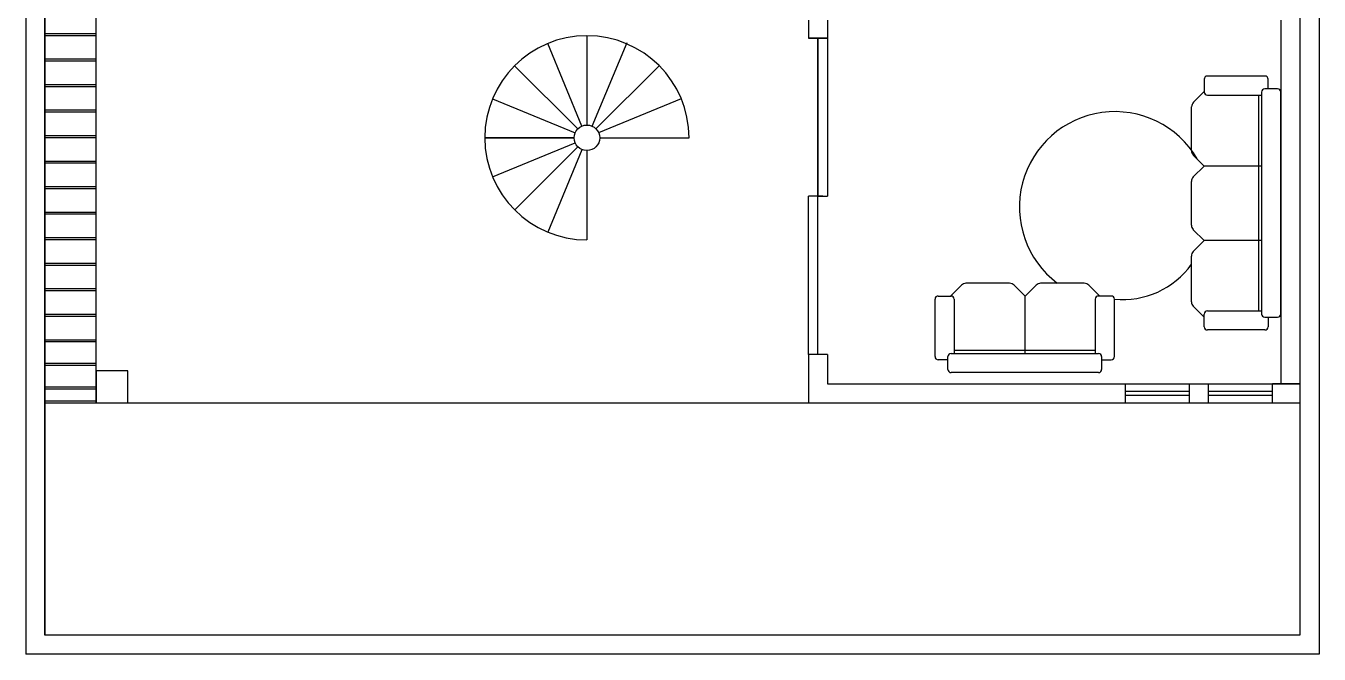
# Model space of a CAD drawing. Extents: x 130 to 509, y 87 to 225.
# Drawn here: x 431.98 to 442.11, y 199.66 to 204.58 of the extents above; entities that cross this region are included whole.
import ezdxf

# ---------------------------------------------------------------- set-up
doc = ezdxf.new("R2010")
doc.units = 0
doc.header["$LTSCALE"] = 7
for name, color, linetype in [('01', 7, 'CONTINUOUS'), ('03', 3, 'CONTINUOUS'), ('06', 6, 'CONTINUOUS'), ('20', 2, 'CONTINUOUS')]:
    doc.layers.add(name, color=color, linetype=linetype)

msp = doc.modelspace()

# ---------------------------------------------------------------- linework, layer by layer
at = {"layer": '01'}
for p, q in [((436.339, 203.798), (436.072, 204.445)), ((436.378, 204.506), (436.378, 203.806)), ((436.42, 203.796), (436.693, 204.454)), ((436.307, 203.776), (435.812, 204.271)), ((436.448, 203.776), (436.943, 204.271)), ((435.639, 204.012), (436.285, 203.744)), ((437.117, 204.012), (436.47, 203.744)), ((436.278, 203.706), (435.578, 203.706)), ((435.578, 203.706), (436.278, 203.706)), ((435.639, 203.399), (436.285, 203.667)), ((436.307, 203.635), (435.812, 203.14)), ((436.339, 203.613), (436.072, 202.966)), ((436.478, 203.706), (437.178, 203.706)), ((436.378, 203.606), (436.378, 202.906)), ((436.378, 203.606), (436.378, 203.47))]:
    msp.add_line(p, q, dxfattribs=at)
msp.add_circle((436.378, 203.706), 0.1, dxfattribs=at)
msp.add_arc((436.378, 203.706), 0.8, 0, 270, dxfattribs=at)
at = {"layer": '03'}
for p, q in [((438.188, 202.008), (438.188, 204.487)), ((438.188, 204.487), (438.188, 203.248)), ((438.263, 204.487), (438.263, 203.248)), ((438.113, 202.008), (438.113, 203.248)), ((438.226, 203.248), (438.113, 203.248)), ((438.188, 203.248), (438.263, 203.248)), ((440.597, 201.72), (441.097, 201.72)), ((440.597, 201.69), (441.097, 201.69)), ((441.248, 201.72), (441.748, 201.72)), ((441.248, 201.69), (441.748, 201.69))]:
    msp.add_line(p, q, dxfattribs=at)
at = {"layer": '06'}
for p, q in [((431.983, 224.709), (431.983, 199.659)), ((442.113, 224.709), (442.113, 199.659)), ((432.133, 224.559), (432.133, 199.809)), ((441.963, 213.069), (441.963, 199.809)), ((432.133, 199.809), (432.133, 210.009)), ((438.113, 204.629), (438.113, 204.487)), ((438.263, 204.629), (438.263, 204.487)), ((441.813, 204.629), (441.813, 201.779)), ((438.113, 204.537), (438.113, 204.487)), ((438.263, 204.537), (438.263, 204.487)), ((438.113, 204.487), (438.263, 204.487)), ((438.113, 204.487), (438.263, 204.487)), ((438.263, 204.487), (438.113, 204.487)), ((438.113, 202.008), (438.113, 201.629)), ((438.263, 202.008), (438.113, 202.008)), ((438.263, 202.008), (438.263, 201.779)), ((438.263, 201.779), (440.597, 201.779)), ((440.597, 201.629), (440.597, 201.78)), ((441.097, 201.629), (441.097, 201.78)), ((441.097, 201.779), (441.248, 201.779)), ((441.248, 201.629), (441.248, 201.78)), ((441.748, 201.629), (441.748, 201.78)), ((441.748, 201.779), (441.963, 201.779)), ((441.963, 201.779), (441.748, 201.779)), ((438.113, 201.629), (440.597, 201.629)), ((441.097, 201.629), (441.248, 201.629)), ((441.748, 201.629), (441.963, 201.629)), ((441.963, 199.809), (432.133, 199.809)), ((442.113, 199.659), (431.983, 199.659))]:
    msp.add_line(p, q, dxfattribs=at)
at = {"layer": '20'}
for p, q in [((432.533, 201.629), (432.533, 210.009)), ((432.133, 204.524), (432.533, 204.524)), ((432.133, 204.509), (432.533, 204.509)), ((432.133, 204.324), (432.533, 204.324)), ((432.133, 204.309), (432.533, 204.309)), ((432.133, 204.124), (432.533, 204.124)), ((441.213, 204.165), (441.213, 204.07)), ((441.688, 204.19), (441.238, 204.19)), ((441.713, 204.09), (441.713, 204.165)), ((432.133, 204.109), (432.533, 204.109)), ((441.213, 204.07), (441.128, 203.984)), ((441.213, 204.07), (441.213, 204.065)), ((441.238, 204.04), (441.663, 204.04)), ((441.638, 204.04), (441.638, 202.35)), ((441.663, 204.065), (441.663, 202.325)), ((441.713, 204.09), (441.688, 204.09)), ((441.788, 204.09), (441.713, 204.09)), ((441.813, 202.325), (441.813, 204.065)), ((432.133, 203.924), (432.533, 203.924)), ((441.113, 203.607), (441.113, 203.949)), ((432.133, 203.909), (432.533, 203.909)), ((432.133, 203.724), (432.533, 203.724)), ((432.133, 203.709), (432.533, 203.709)), ((432.133, 203.524), (432.533, 203.524)), ((441.214, 203.485), (441.128, 203.571)), ((432.133, 203.509), (432.533, 203.509)), ((441.214, 203.485), (441.128, 203.399)), ((441.663, 203.485), (441.214, 203.485)), ((432.133, 203.324), (432.533, 203.324)), ((432.133, 203.309), (432.533, 203.309)), ((441.113, 203.022), (441.113, 203.364)), ((432.133, 203.124), (432.533, 203.124)), ((432.133, 203.109), (432.533, 203.109)), ((432.133, 202.924), (432.533, 202.924)), ((432.133, 202.909), (432.533, 202.909)), ((441.214, 202.9), (441.128, 202.986)), ((441.214, 202.9), (441.128, 202.814)), ((441.663, 202.9), (441.214, 202.9)), ((432.133, 202.724), (432.533, 202.724)), ((432.133, 202.709), (432.533, 202.709)), ((441.113, 202.421), (441.113, 202.779)), ((432.133, 202.524), (432.533, 202.524)), ((432.133, 202.509), (432.533, 202.509)), ((439.225, 202.466), (439.311, 202.552)), ((439.689, 202.566), (439.347, 202.566)), ((439.81, 202.466), (439.724, 202.552)), ((439.81, 202.466), (439.896, 202.552)), ((440.274, 202.566), (439.932, 202.566)), ((440.395, 202.466), (440.309, 202.552)), ((439.105, 201.991), (439.105, 202.441)), ((439.13, 202.466), (439.23, 202.466)), ((439.255, 202.441), (439.255, 202.016)), ((439.81, 202.016), (439.81, 202.466)), ((440.36, 202.441), (440.36, 202.016)), ((440.485, 202.466), (440.385, 202.466)), ((440.51, 201.991), (440.51, 202.441)), ((432.133, 202.324), (432.533, 202.324)), ((432.133, 202.309), (432.533, 202.309)), ((441.213, 202.3), (441.128, 202.386)), ((441.213, 202.3), (441.213, 202.325)), ((441.213, 202.225), (441.213, 202.3)), ((441.238, 202.35), (441.663, 202.35)), ((441.688, 202.3), (441.713, 202.3)), ((441.713, 202.3), (441.713, 202.225)), ((441.713, 202.3), (441.788, 202.3)), ((441.688, 202.2), (441.238, 202.2)), ((432.133, 202.124), (432.533, 202.124)), ((432.133, 202.109), (432.533, 202.109)), ((439.23, 202.016), (440.385, 202.016)), ((439.255, 202.041), (440.36, 202.041)), ((432.133, 201.939), (432.533, 201.939)), ((432.133, 201.924), (432.533, 201.924)), ((439.205, 201.966), (439.13, 201.966)), ((439.205, 201.966), (439.205, 201.991)), ((439.205, 201.891), (439.205, 201.966)), ((440.41, 201.991), (440.41, 201.966)), ((440.41, 201.966), (440.41, 201.891)), ((440.41, 201.966), (440.485, 201.966)), ((440.385, 201.866), (439.23, 201.866)), ((432.133, 201.754), (432.533, 201.754)), ((432.133, 201.739), (432.533, 201.739)), ((440.597, 201.779), (441.097, 201.779)), ((441.248, 201.779), (441.748, 201.779)), ((432.133, 201.644), (432.533, 201.644)), ((432.133, 201.629), (432.533, 201.629)), ((432.533, 201.629), (438.113, 201.629)), ((440.597, 201.629), (441.097, 201.629)), ((441.248, 201.629), (441.748, 201.629))]:
    msp.add_line(p, q, dxfattribs=at)
msp.add_lwpolyline([(432.783, 201.879), (432.533, 201.879), (432.533, 201.629), (432.783, 201.629)], close=True, dxfattribs=at)
for centre, radius, start, end in [((441.238, 204.165), 0.025, 90, 180), ((441.688, 204.165), 0.025, 0, 90), ((441.238, 204.065), 0.025, 180, 270), ((441.688, 204.065), 0.025, 90, 180), ((441.788, 204.065), 0.025, 0, 90), ((441.183, 203.941), 0.0696, 141.5481, 173.4519), ((440.514, 203.163), 0.748, 30.3756, 232.8507), ((441.163, 203.607), 0.05, 180, 225), ((441.163, 203.364), 0.05, 135, 180), ((441.163, 203.022), 0.05, 180, 225), ((441.163, 202.779), 0.05, 135, 180), ((440.574, 203.104), 0.666, 264.5597, 324.2108), ((439.347, 202.516), 0.05, 90, 135), ((439.689, 202.516), 0.05, 45, 90), ((439.932, 202.516), 0.05, 90, 135), ((440.274, 202.516), 0.05, 45, 90), ((439.13, 202.441), 0.025, 90, 180), ((439.23, 202.441), 0.025, 0, 90), ((440.385, 202.441), 0.025, 90, 180), ((440.485, 202.441), 0.025, 0, 90), ((441.163, 202.421), 0.05, 180, 225), ((441.238, 202.325), 0.025, 90, 180), ((441.688, 202.325), 0.025, 180, 270), ((441.788, 202.325), 0.025, 270, 0), ((441.238, 202.225), 0.025, 180, 270), ((441.688, 202.225), 0.025, 270, 0), ((439.23, 201.991), 0.025, 90, 180), ((440.385, 201.991), 0.025, 0, 90), ((439.13, 201.991), 0.025, 180, 270), ((439.23, 201.891), 0.025, 180, 270), ((440.385, 201.891), 0.025, 270, 0), ((440.485, 201.991), 0.025, 270, 0)]:
    msp.add_arc(centre, radius, start, end, dxfattribs=at)

doc.saveas('drawing.dxf')
